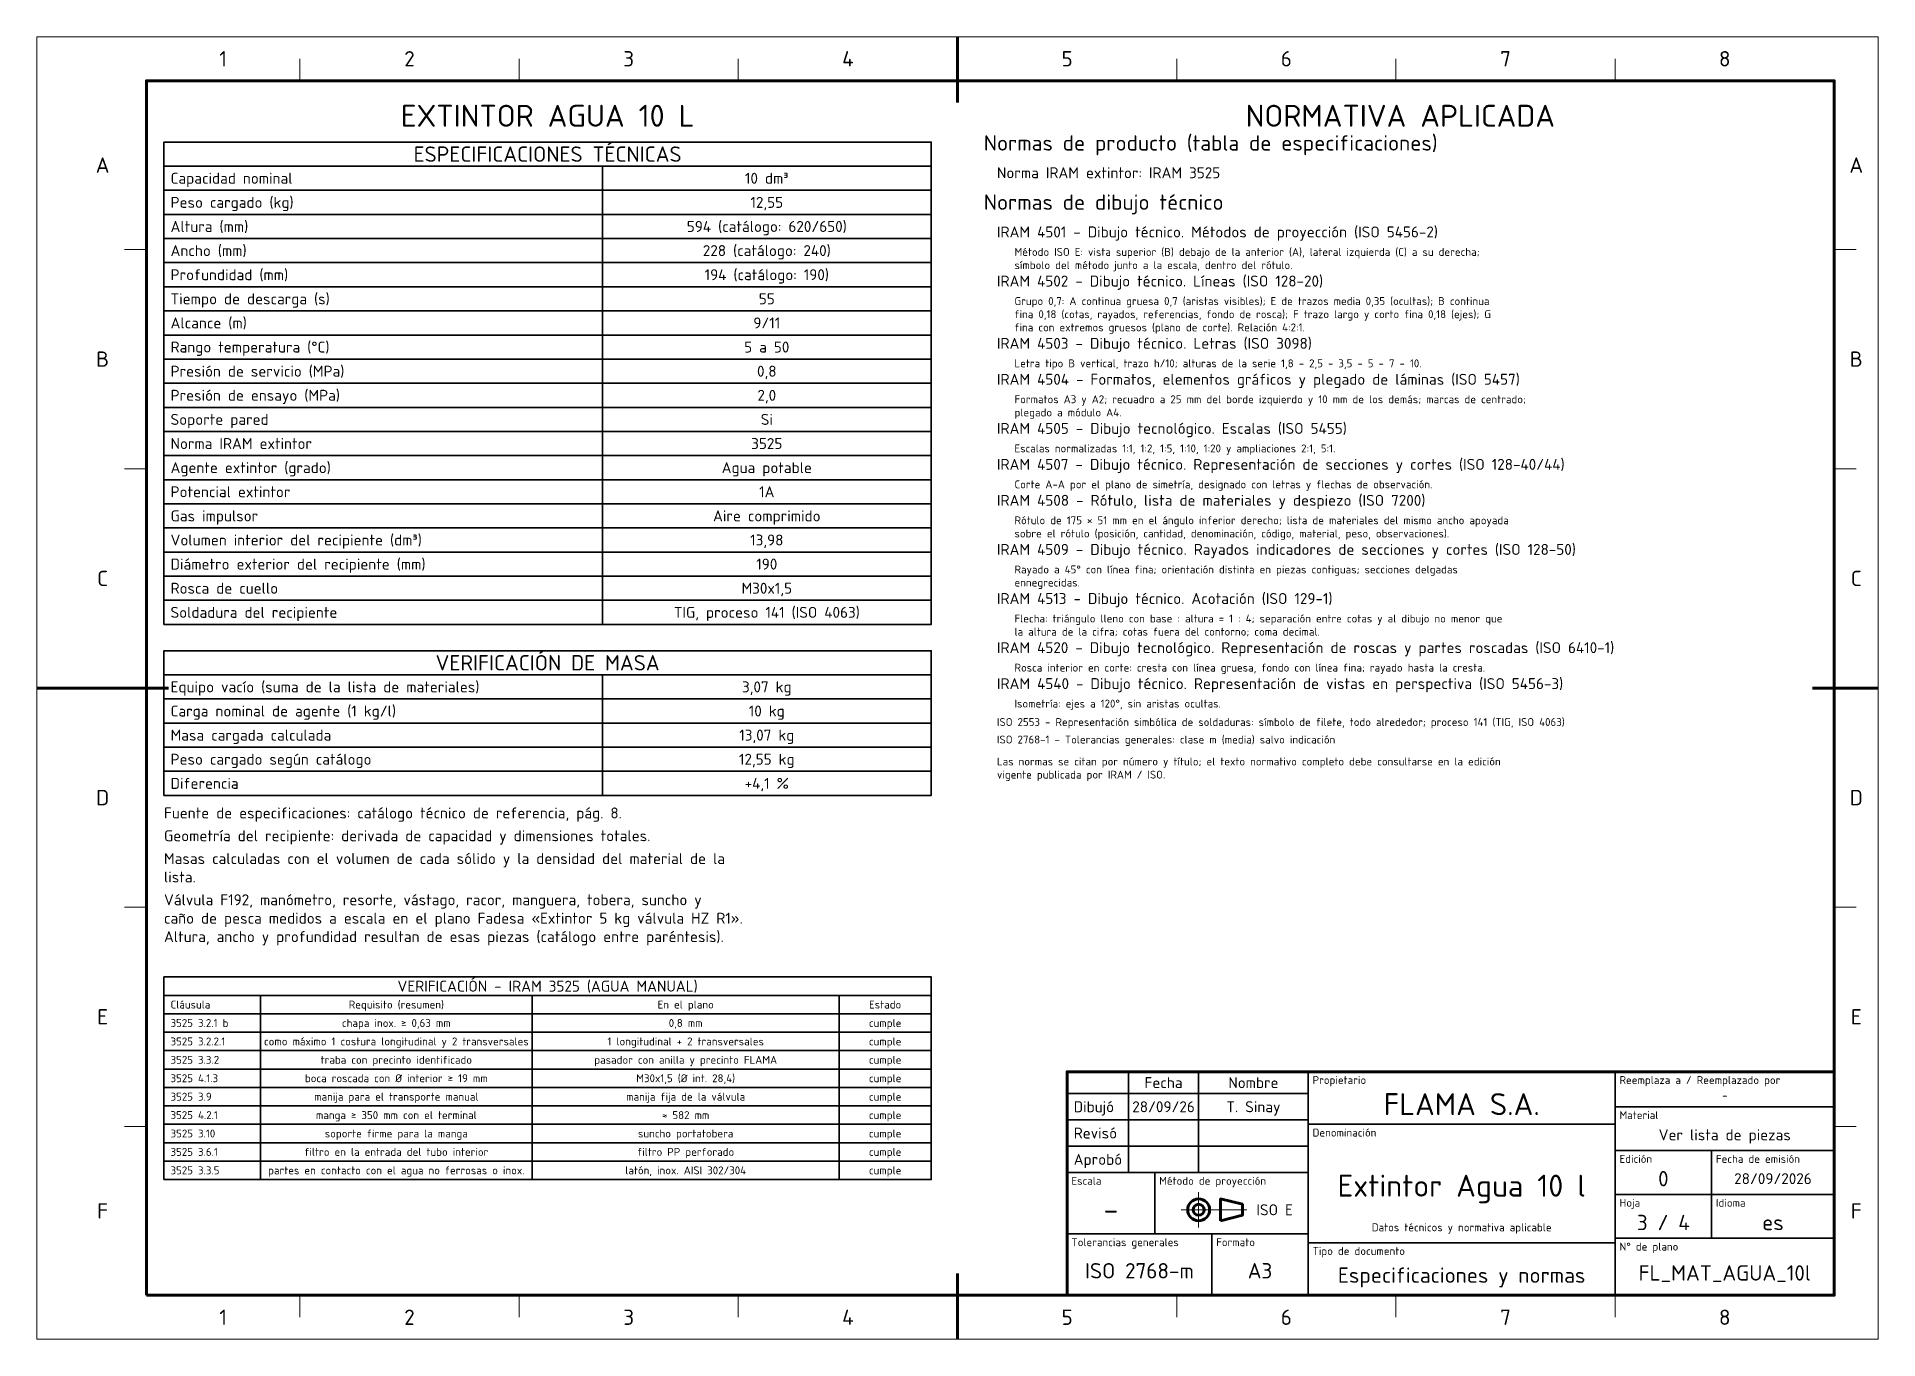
# Paper-space layout 'Hoja3_Especificaciones' of a CAD drawing. Header units: millimetres. Extents: x 0 to 420, y 0 to 297.
# The model-space entities are those that its viewports show. They can reach past a viewport. Long polylines and large blocks are cut down to what shows.
import ezdxf
from ezdxf.enums import TextEntityAlignment as Align

# ---------------------------------------------------------------- set-up
doc = ezdxf.new("R2010")
doc.units = ezdxf.units.MM
doc.linetypes.add('IRAM-F-TRAZO-PUNTO', pattern=[20, 15, -2, 1, -2])
for name, color, linetype, lineweight in [('01-VISIBLE', 7, 'CONTINUOUS', 70), ('03-EJE', 1, 'IRAM-F-TRAZO-PUNTO', 18), ('06-TEXTO', 7, 'CONTINUOUS', 25), ('07-RECUADRO', 7, 'CONTINUOUS', 70), ('08-FINA', 5, 'CONTINUOUS', 18), ('10-ROTULO', 7, 'CONTINUOUS', 35), ('11-TEXTO-ROTULO', 7, 'CONTINUOUS', 25)]:
    doc.layers.add(name, color=color, linetype=linetype, lineweight=lineweight)
doc.styles.add('ISO3098', font='isocpeur.ttf')

msp = doc.modelspace()

# ---------------------------------------------------------------- linework, layer by layer
at = {"layer": '01-VISIBLE'}
msp.add_lwpolyline([(1404, 27), (1409, 28.25), (1409, 30.75), (1404, 32)], close=True, dxfattribs=at)
for radius in [2.5, 1.25]:
    msp.add_circle((1399, 29.5), radius, dxfattribs=at)
at = {"layer": '03-EJE'}
for p, q in [((1395, 29.5), (1410.5, 29.5)), ((1399, 25.5), (1399, 33.5))]:
    msp.add_line(p, q, dxfattribs=at)
at = {"layer": '07-RECUADRO'}
for p, q in [((1344, 297), (1344, 282)), ((1134, 148.5), (1164, 148.5)), ((1554, 148.5), (1539, 148.5)), ((1344, 0), (1344, 15))]:
    msp.add_line(p, q, dxfattribs=at)
for points in [[(1159, 10), (1544, 10), (1544, 287), (1159, 287)], [(1369, 10), (1544, 10), (1544, 61), (1369, 61)]]:
    msp.add_lwpolyline(points, close=True, dxfattribs=at)
at = {"layer": '08-FINA'}
for p, q in [((1194, 287), (1194, 292)), ((1244, 287), (1244, 292)), ((1294, 287), (1294, 292)), ((1394, 287), (1394, 292)), ((1444, 287), (1444, 292)), ((1494, 287), (1494, 292)), ((1159, 248.5), (1154, 248.5)), ((1544, 248.5), (1549, 248.5)), ((1159, 198.5), (1154, 198.5)), ((1544, 198.5), (1549, 198.5)), ((1159, 98.5), (1154, 98.5)), ((1544, 98.5), (1549, 98.5)), ((1159, 48.5), (1154, 48.5)), ((1544, 48.5), (1549, 48.5)), ((1194, 10), (1194, 5)), ((1244, 10), (1244, 5)), ((1294, 10), (1294, 5)), ((1394, 10), (1394, 5)), ((1444, 10), (1444, 5)), ((1494, 10), (1494, 5))]:
    msp.add_line(p, q, dxfattribs=at)
msp.add_lwpolyline([(1134, 0), (1554, 0), (1554, 297), (1134, 297)], close=True, dxfattribs=at)
at = {"layer": '10-ROTULO'}
for points in [[(1163, 267.5), (1338, 267.5), (1338, 273), (1163, 273)], [(1163, 262), (1263, 262), (1263, 267.5), (1163, 267.5)], [(1263, 262), (1338, 262), (1338, 267.5), (1263, 267.5)], [(1163, 256.5), (1263, 256.5), (1263, 262), (1163, 262)], [(1263, 256.5), (1338, 256.5), (1338, 262), (1263, 262)], [(1163, 251), (1263, 251), (1263, 256.5), (1163, 256.5)], [(1263, 251), (1338, 251), (1338, 256.5), (1263, 256.5)], [(1163, 245.5), (1263, 245.5), (1263, 251), (1163, 251)], [(1263, 245.5), (1338, 245.5), (1338, 251), (1263, 251)], [(1163, 240), (1263, 240), (1263, 245.5), (1163, 245.5)], [(1263, 240), (1338, 240), (1338, 245.5), (1263, 245.5)], [(1163, 234.5), (1263, 234.5), (1263, 240), (1163, 240)], [(1263, 234.5), (1338, 234.5), (1338, 240), (1263, 240)], [(1163, 229), (1263, 229), (1263, 234.5), (1163, 234.5)], [(1263, 229), (1338, 229), (1338, 234.5), (1263, 234.5)], [(1163, 223.5), (1263, 223.5), (1263, 229), (1163, 229)], [(1263, 223.5), (1338, 223.5), (1338, 229), (1263, 229)], [(1163, 218), (1263, 218), (1263, 223.5), (1163, 223.5)], [(1263, 218), (1338, 218), (1338, 223.5), (1263, 223.5)], [(1163, 212.5), (1263, 212.5), (1263, 218), (1163, 218)], [(1263, 212.5), (1338, 212.5), (1338, 218), (1263, 218)], [(1163, 207), (1263, 207), (1263, 212.5), (1163, 212.5)], [(1263, 207), (1338, 207), (1338, 212.5), (1263, 212.5)], [(1163, 201.5), (1263, 201.5), (1263, 207), (1163, 207)], [(1263, 201.5), (1338, 201.5), (1338, 207), (1263, 207)], [(1163, 196), (1263, 196), (1263, 201.5), (1163, 201.5)], [(1263, 196), (1338, 196), (1338, 201.5), (1263, 201.5)], [(1163, 190.5), (1263, 190.5), (1263, 196), (1163, 196)], [(1263, 190.5), (1338, 190.5), (1338, 196), (1263, 196)], [(1163, 185), (1263, 185), (1263, 190.5), (1163, 190.5)], [(1263, 185), (1338, 185), (1338, 190.5), (1263, 190.5)], [(1163, 179.5), (1263, 179.5), (1263, 185), (1163, 185)], [(1263, 179.5), (1338, 179.5), (1338, 185), (1263, 185)], [(1163, 174), (1263, 174), (1263, 179.5), (1163, 179.5)], [(1263, 174), (1338, 174), (1338, 179.5), (1263, 179.5)], [(1163, 168.5), (1263, 168.5), (1263, 174), (1163, 174)], [(1263, 168.5), (1338, 168.5), (1338, 174), (1263, 174)], [(1163, 163), (1263, 163), (1263, 168.5), (1163, 168.5)], [(1263, 163), (1338, 163), (1338, 168.5), (1263, 168.5)], [(1163, 151.5), (1338, 151.5), (1338, 157), (1163, 157)], [(1163, 146), (1263, 146), (1263, 151.5), (1163, 151.5)], [(1263, 146), (1338, 146), (1338, 151.5), (1263, 151.5)], [(1163, 140.5), (1263, 140.5), (1263, 146), (1163, 146)], [(1263, 140.5), (1338, 140.5), (1338, 146), (1263, 146)], [(1163, 135), (1263, 135), (1263, 140.5), (1163, 140.5)], [(1263, 135), (1338, 135), (1338, 140.5), (1263, 140.5)], [(1163, 129.5), (1263, 129.5), (1263, 135), (1163, 135)], [(1263, 129.5), (1338, 129.5), (1338, 135), (1263, 135)], [(1163, 124), (1263, 124), (1263, 129.5), (1163, 129.5)], [(1263, 124), (1338, 124), (1338, 129.5), (1263, 129.5)], [(1163, 78.4), (1338, 78.4), (1338, 82.6), (1163, 82.6)], [(1163, 74.2), (1185, 74.2), (1185, 78.4), (1163, 78.4)], [(1185, 74.2), (1247, 74.2), (1247, 78.4), (1185, 78.4)], [(1247, 74.2), (1317, 74.2), (1317, 78.4), (1247, 78.4)], [(1317, 74.2), (1338, 74.2), (1338, 78.4), (1317, 78.4)], [(1163, 70), (1185, 70), (1185, 74.2), (1163, 74.2)], [(1185, 70), (1247, 70), (1247, 74.2), (1185, 74.2)], [(1247, 70), (1317, 70), (1317, 74.2), (1247, 74.2)], [(1317, 70), (1338, 70), (1338, 74.2), (1317, 74.2)], [(1163, 65.8), (1185, 65.8), (1185, 70), (1163, 70)], [(1185, 65.8), (1247, 65.8), (1247, 70), (1185, 70)], [(1247, 65.8), (1317, 65.8), (1317, 70), (1247, 70)], [(1317, 65.8), (1338, 65.8), (1338, 70), (1317, 70)], [(1163, 61.6), (1185, 61.6), (1185, 65.8), (1163, 65.8)], [(1185, 61.6), (1247, 61.6), (1247, 65.8), (1185, 65.8)], [(1247, 61.6), (1317, 61.6), (1317, 65.8), (1247, 65.8)], [(1317, 61.6), (1338, 61.6), (1338, 65.8), (1317, 65.8)], [(1163, 57.4), (1185, 57.4), (1185, 61.6), (1163, 61.6)], [(1185, 57.4), (1247, 57.4), (1247, 61.6), (1185, 61.6)], [(1247, 57.4), (1317, 57.4), (1317, 61.6), (1247, 61.6)], [(1317, 57.4), (1338, 57.4), (1338, 61.6), (1317, 61.6)], [(1369, 56), (1383, 56), (1383, 61), (1369, 61)], [(1383, 56), (1399, 56), (1399, 61), (1383, 61)], [(1399, 56), (1424, 56), (1424, 61), (1399, 61)], [(1424, 49), (1494, 49), (1494, 61), (1424, 61)], [(1494, 53), (1544, 53), (1544, 61), (1494, 61)], [(1163, 53.2), (1185, 53.2), (1185, 57.4), (1163, 57.4)], [(1185, 53.2), (1247, 53.2), (1247, 57.4), (1185, 57.4)], [(1247, 53.2), (1317, 53.2), (1317, 57.4), (1247, 57.4)], [(1317, 53.2), (1338, 53.2), (1338, 57.4), (1317, 57.4)], [(1369, 50), (1383, 50), (1383, 56), (1369, 56)], [(1383, 50), (1399, 50), (1399, 56), (1383, 56)], [(1399, 50), (1424, 50), (1424, 56), (1399, 56)], [(1163, 49), (1185, 49), (1185, 53.2), (1163, 53.2)], [(1185, 49), (1247, 49), (1247, 53.2), (1185, 53.2)], [(1247, 49), (1317, 49), (1317, 53.2), (1247, 53.2)], [(1317, 49), (1338, 49), (1338, 53.2), (1317, 53.2)], [(1494, 43), (1544, 43), (1544, 53), (1494, 53)], [(1163, 44.8), (1185, 44.8), (1185, 49), (1163, 49)], [(1185, 44.8), (1247, 44.8), (1247, 49), (1185, 49)], [(1247, 44.8), (1317, 44.8), (1317, 49), (1247, 49)], [(1317, 44.8), (1338, 44.8), (1338, 49), (1317, 49)], [(1369, 44), (1383, 44), (1383, 50), (1369, 50)], [(1383, 44), (1399, 44), (1399, 50), (1383, 50)], [(1399, 44), (1424, 44), (1424, 50), (1399, 50)], [(1424, 22), (1494, 22), (1494, 49), (1424, 49)], [(1163, 40.6), (1185, 40.6), (1185, 44.8), (1163, 44.8)], [(1185, 40.6), (1247, 40.6), (1247, 44.8), (1185, 44.8)], [(1247, 40.6), (1317, 40.6), (1317, 44.8), (1247, 44.8)], [(1317, 40.6), (1338, 40.6), (1338, 44.8), (1317, 44.8)], [(1369, 38), (1383, 38), (1383, 44), (1369, 44)], [(1383, 38), (1399, 38), (1399, 44), (1383, 44)], [(1399, 38), (1424, 38), (1424, 44), (1399, 44)], [(1494, 33), (1516, 33), (1516, 43), (1494, 43)], [(1516, 33), (1544, 33), (1544, 43), (1516, 43)], [(1163, 36.4), (1185, 36.4), (1185, 40.6), (1163, 40.6)], [(1185, 36.4), (1247, 36.4), (1247, 40.6), (1185, 40.6)], [(1247, 36.4), (1317, 36.4), (1317, 40.6), (1247, 40.6)], [(1317, 36.4), (1338, 36.4), (1338, 40.6), (1317, 40.6)], [(1369, 24), (1389, 24), (1389, 38), (1369, 38)], [(1389, 24), (1424, 24), (1424, 38), (1389, 38)], [(1494, 23), (1516, 23), (1516, 33), (1494, 33)], [(1516, 23), (1544, 23), (1544, 33), (1516, 33)], [(1369, 10), (1402, 10), (1402, 24), (1369, 24)], [(1402, 10), (1424, 10), (1424, 24), (1402, 24)], [(1424, 10), (1494, 10), (1494, 22), (1424, 22)], [(1494, 10), (1544, 10), (1544, 23), (1494, 23)]]:
    msp.add_lwpolyline(points, close=True, dxfattribs=at)

# ---------------------------------------------------------------- texts
at = {"layer": '06-TEXTO', "style": 'ISO3098'}
for s, height, p in [('1', 3.5, (1176.5, 292)), ('2', 3.5, (1219, 292)), ('3', 3.5, (1269, 292)), ('4', 3.5, (1319, 292)), ('5', 3.5, (1369, 292)), ('6', 3.5, (1419, 292)), ('7', 3.5, (1469, 292)), ('8', 3.5, (1519, 292)), ('EXTINTOR AGUA 10 L', 5, (1250.5, 279)), ('NORMATIVA APLICADA', 5, (1445, 279)), ('ESPECIFICACIONES TÉCNICAS', 3.5, (1250.5, 270.25)), ('A', 3.5, (1149, 267.75)), ('A', 3.5, (1549, 267.75)), ('10 dm³', 2.5, (1300.5, 264.75)), ('12,55', 2.5, (1300.5, 259.25)), ('594 (catálogo: 620/650)', 2.5, (1300.5, 253.75)), ('228 (catálogo: 240)', 2.5, (1300.5, 248.25)), ('194 (catálogo: 190)', 2.5, (1300.5, 242.75)), ('55', 2.5, (1300.5, 237.25)), ('9/11', 2.5, (1300.5, 231.75)), ('5 a 50', 2.5, (1300.5, 226.25)), ('B', 3.5, (1149, 223.5)), ('B', 3.5, (1549, 223.5)), ('0,8', 2.5, (1300.5, 220.75)), ('2,0', 2.5, (1300.5, 215.25)), ('Si', 2.5, (1300.5, 209.75)), ('3525', 2.5, (1300.5, 204.25)), ('Agua potable', 2.5, (1300.5, 198.75)), ('1A', 2.5, (1300.5, 193.25)), ('Aire comprimido', 2.5, (1300.5, 187.75)), ('13,98', 2.5, (1300.5, 182.25)), ('190', 2.5, (1300.5, 176.75)), ('C', 3.5, (1149, 173.5)), ('M30x1,5', 2.5, (1300.5, 171.25)), ('C', 3.5, (1549, 173.5)), ('TIG, proceso 141 (ISO 4063)', 2.5, (1300.5, 165.75)), ('VERIFICACIÓN DE MASA', 3.5, (1250.5, 154.25)), ('3,07 kg', 2.5, (1300.5, 148.75)), ('10 kg', 2.5, (1300.5, 143.25)), ('13,07 kg', 2.5, (1300.5, 137.75)), ('12,55 kg', 2.5, (1300.5, 132.25)), ('+4,1 %', 2.5, (1300.5, 126.75)), ('D', 3.5, (1149, 123.5)), ('D', 3.5, (1549, 123.5)), ('VERIFICACIÓN - IRAM 3525 (AGUA MANUAL)', 2.5, (1250.5, 80.5)), ('Requisito (resumen)', 1.8, (1216, 76.3)), ('En el plano', 1.8, (1282, 76.3)), ('Estado', 1.8, (1327.5, 76.3)), ('E', 3.5, (1149, 73.5)), ('chapa inox. ≥ 0,63 mm', 1.8, (1216, 72.1)), ('0,8 mm', 1.8, (1282, 72.1)), ('cumple', 1.8, (1327.5, 72.1)), ('E', 3.5, (1549, 73.5)), ('como máximo 1 costura longitudinal y 2 transversales', 1.8, (1216, 67.9)), ('1 longitudinal + 2 transversales', 1.8, (1282, 67.9)), ('cumple', 1.8, (1327.5, 67.9)), ('traba con precinto identificado', 1.8, (1216, 63.7)), ('pasador con anilla y precinto FLAMA', 1.8, (1282, 63.7)), ('cumple', 1.8, (1327.5, 63.7)), ('boca roscada con Ø interior ≥ 19 mm', 1.8, (1216, 59.5)), ('M30x1,5 (Ø int. 28,4)', 1.8, (1282, 59.5)), ('cumple', 1.8, (1327.5, 59.5)), ('manija para el transporte manual', 1.8, (1216, 55.3)), ('manija fija de la válvula', 1.8, (1282, 55.3)), ('cumple', 1.8, (1327.5, 55.3)), ('manga ≥ 350 mm con el terminal', 1.8, (1216, 51.1)), ('≈ 582 mm', 1.8, (1282, 51.1)), ('cumple', 1.8, (1327.5, 51.1)), ('soporte firme para la manga', 1.8, (1216, 46.9)), ('suncho portatobera', 1.8, (1282, 46.9)), ('cumple', 1.8, (1327.5, 46.9)), ('filtro en la entrada del tubo interior', 1.8, (1216, 42.7)), ('filtro PP perforado', 1.8, (1282, 42.7)), ('cumple', 1.8, (1327.5, 42.7)), ('partes en contacto con el agua no ferrosas o inox.', 1.8, (1216, 38.5)), ('latón, inox. AISI 302/304', 1.8, (1282, 38.5)), ('cumple', 1.8, (1327.5, 38.5)), ('F', 3.5, (1149, 29.25)), ('F', 3.5, (1549, 29.25)), ('1', 3.5, (1176.5, 5)), ('2', 3.5, (1219, 5)), ('3', 3.5, (1269, 5)), ('4', 3.5, (1319, 5)), ('5', 3.5, (1369, 5)), ('6', 3.5, (1419, 5)), ('7', 3.5, (1469, 5)), ('8', 3.5, (1519, 5))]:
    msp.add_text(s, height=height, dxfattribs=at).set_placement(p, align=Align.MIDDLE_CENTER)
for s, height, p in [('Normas de producto (tabla de especificaciones)', 3.5, (1350, 270)), ('Norma IRAM extintor: IRAM 3525', 2.5, (1353, 264)), ('Normas de dibujo técnico', 3.5, (1350, 256.5)), ('IRAM 4501 - Dibujo técnico. Métodos de proyección (ISO 5456-2)', 2.5, (1353, 250.5)), ('Método ISO E: vista superior (B) debajo de la anterior (A), lateral izquierda (C) a su derecha;', 1.8, (1357, 246.5)), ('símbolo del método junto a la escala, dentro del rótulo.', 1.8, (1357, 243.5)), ('IRAM 4502 - Dibujo técnico. Líneas (ISO 128-20)', 2.5, (1353, 239.3)), ('Grupo 0,7: A continua gruesa 0,7 (aristas visibles); E de trazos media 0,35 (ocultas); B continua', 1.8, (1357, 235.3)), ('fina 0,18 (cotas, rayados, referencias, fondo de rosca); F trazo largo y corto fina 0,18 (ejes); G', 1.8, (1357, 232.3)), ('fina con extremos gruesos (plano de corte). Relación 4:2:1.', 1.8, (1357, 229.3)), ('IRAM 4503 - Dibujo técnico. Letras (ISO 3098)', 2.5, (1353, 225.1)), ('Letra tipo B vertical, trazo h/10; alturas de la serie 1,8 - 2,5 - 3,5 - 5 - 7 - 10.', 1.8, (1357, 221.1)), ('IRAM 4504 - Formatos, elementos gráficos y plegado de láminas (ISO 5457)', 2.5, (1353, 216.9)), ('Formatos A3 y A2; recuadro a 25 mm del borde izquierdo y 10 mm de los demás; marcas de centrado;', 1.8, (1357, 212.9)), ('plegado a módulo A4.', 1.8, (1357, 209.9)), ('IRAM 4505 - Dibujo tecnológico. Escalas (ISO 5455)', 2.5, (1353, 205.7)), ('Escalas normalizadas 1:1, 1:2, 1:5, 1:10, 1:20 y ampliaciones 2:1, 5:1.', 1.8, (1357, 201.7)), ('IRAM 4507 - Dibujo técnico. Representación de secciones y cortes (ISO 128-40/44)', 2.5, (1353, 197.5)), ('Corte A-A por el plano de simetría, designado con letras y flechas de observación.', 1.8, (1357, 193.5)), ('IRAM 4508 - Rótulo, lista de materiales y despiezo (ISO 7200)', 2.5, (1353, 189.3)), ('sobre el rótulo (posición, cantidad, denominación, código, material, peso, observaciones).', 1.8, (1357, 182.3)), ('Rótulo de 175 × 51 mm en el ángulo inferior derecho; lista de materiales del mismo ancho apoyada', 1.8, (1357, 185.3)), ('IRAM 4509 - Dibujo técnico. Rayados indicadores de secciones y cortes (ISO 128-50)', 2.5, (1353, 178.1)), ('Rayado a 45° con línea fina; orientación distinta en piezas contiguas; secciones delgadas', 1.8, (1357, 174.1)), ('ennegrecidas.', 1.8, (1357, 171.1)), ('IRAM 4513 - Dibujo técnico. Acotación (ISO 129-1)', 2.5, (1353, 166.9)), ('Flecha: triángulo lleno con base : altura = 1 : 4; separación entre cotas y al dibujo no menor que', 1.8, (1357, 162.9)), ('la altura de la cifra; cotas fuera del contorno; coma decimal.', 1.8, (1357, 159.9)), ('IRAM 4520 - Dibujo tecnológico. Representación de roscas y partes roscadas (ISO 6410-1)', 2.5, (1353, 155.7)), ('Rosca interior en corte: cresta con línea gruesa, fondo con línea fina; rayado hasta la cresta.', 1.8, (1357, 151.7)), ('IRAM 4540 - Dibujo técnico. Representación de vistas en perspectiva (ISO 5456-3)', 2.5, (1353, 147.5)), ('Isometría: ejes a 120°, sin aristas ocultas.', 1.8, (1357, 143.5)), ('ISO 2553 - Representación simbólica de soldaduras: símbolo de filete, todo alrededor; proceso 141 (TIG, ISO 4063)', 1.8, (1353, 139.3)), ('ISO 2768-1 - Tolerancias generales: clase m (media) salvo indicación', 1.8, (1353, 135.3)), ('Las normas se citan por número y título; el texto normativo completo debe consultarse en la edición', 1.8, (1353, 130.3)), ('vigente publicada por IRAM / ISO.', 1.8, (1353, 127.3)), ('Fuente de especificaciones: catálogo técnico de referencia, pág. 8.', 2.5, (1163, 118)), ('Geometría del recipiente: derivada de capacidad y dimensiones totales.', 2.5, (1163, 112.8)), ('Masas calculadas con el volumen de cada sólido y la densidad del material de la', 2.5, (1163, 107.6)), ('lista.', 2.5, (1163, 103.4)), ('Válvula F192, manómetro, resorte, vástago, racor, manguera, tobera, suncho y', 2.5, (1163, 98.2)), ('caño de pesca medidos a escala en el plano Fadesa «Extintor 5 kg válvula HZ R1».', 2.5, (1163, 94)), ('Altura, ancho y profundidad resultan de esas piezas (catálogo entre paréntesis).', 2.5, (1163, 89.8))]:
    msp.add_text(s, height=height, dxfattribs=at).set_placement(p, align=Align.BOTTOM_LEFT)
for s, height, p in [('Capacidad nominal', 2.5, (1164.5, 264.75)), ('Peso cargado (kg)', 2.5, (1164.5, 259.25)), ('Altura (mm)', 2.5, (1164.5, 253.75)), ('Ancho (mm)', 2.5, (1164.5, 248.25)), ('Profundidad (mm)', 2.5, (1164.5, 242.75)), ('Tiempo de descarga (s)', 2.5, (1164.5, 237.25)), ('Alcance (m)', 2.5, (1164.5, 231.75)), ('Rango temperatura (°C)', 2.5, (1164.5, 226.25)), ('Presión de servicio (MPa)', 2.5, (1164.5, 220.75)), ('Presión de ensayo (MPa)', 2.5, (1164.5, 215.25)), ('Soporte pared', 2.5, (1164.5, 209.75)), ('Norma IRAM extintor', 2.5, (1164.5, 204.25)), ('Agente extintor (grado)', 2.5, (1164.5, 198.75)), ('Potencial extintor', 2.5, (1164.5, 193.25)), ('Gas impulsor', 2.5, (1164.5, 187.75)), ('Volumen interior del recipiente (dm³)', 2.5, (1164.5, 182.25)), ('Diámetro exterior del recipiente (mm)', 2.5, (1164.5, 176.75)), ('Rosca de cuello', 2.5, (1164.5, 171.25)), ('Soldadura del recipiente', 2.5, (1164.5, 165.75)), ('Equipo vacío (suma de la lista de materiales)', 2.5, (1164.5, 148.75)), ('Carga nominal de agente (1 kg/l)', 2.5, (1164.5, 143.25)), ('Masa cargada calculada', 2.5, (1164.5, 137.75)), ('Peso cargado según catálogo', 2.5, (1164.5, 132.25)), ('Diferencia', 2.5, (1164.5, 126.75)), ('Cláusula', 1.8, (1164.5, 76.3)), ('3525 3.2.1 b', 1.8, (1164.5, 72.1)), ('3525 3.2.2.1', 1.8, (1164.5, 67.9)), ('3525 3.3.2', 1.8, (1164.5, 63.7)), ('3525 4.1.3', 1.8, (1164.5, 59.5)), ('3525 3.9', 1.8, (1164.5, 55.3)), ('3525 4.2.1', 1.8, (1164.5, 51.1)), ('3525 3.10', 1.8, (1164.5, 46.9)), ('3525 3.6.1', 1.8, (1164.5, 42.7)), ('3525 3.3.5', 1.8, (1164.5, 38.5))]:
    msp.add_text(s, height=height, dxfattribs=at).set_placement(p, align=Align.MIDDLE_LEFT)
at = {"layer": '11-TEXTO-ROTULO', "style": 'ISO3098'}
for s, height, p in [('Fecha', 2.5, (1391, 58.5)), ('Nombre', 2.5, (1411.5, 58.5)), ('FLAMA S.A.', 5, (1459, 53.6)), ('-', 1.8, (1519, 55.6)), ('28/09/26', 2.5, (1391, 53)), ('T. Sinay', 2.5, (1411.5, 53)), ('Ver lista de piezas', 2.5, (1519, 46.6)), ('0', 3.5, (1505, 36.6)), ('28/09/2026', 2.5, (1530, 36.6)), ('Extintor Agua 10 l', 5, (1459, 35)), ('-', 5, (1379, 29.6)), ('Datos técnicos y normativa aplicable', 1.8, (1459, 25.5)), ('3 / 4', 3.5, (1505, 26.6)), ('es', 3.5, (1530, 26.6)), ('ISO 2768-m', 3.5, (1385.5, 15.6)), ('A3', 3.5, (1413, 15.6)), ('FL_MAT_AGUA_10l', 3.5, (1519, 15.1)), ('Especificaciones y normas', 3.5, (1459, 14.6))]:
    msp.add_text(s, height=height, dxfattribs=at).set_placement(p, align=Align.MIDDLE_CENTER)
for s, p in [('Propietario', (1425, 60)), ('Reemplaza a / Reemplazado por', (1495, 60)), ('Material', (1495, 52)), ('Denominación', (1425, 48)), ('Edición', (1495, 42)), ('Fecha de emisión', (1517, 42)), ('Escala', (1370, 37)), ('Método de proyección', (1390, 37)), ('Hoja', (1495, 32)), ('Idioma', (1517, 32)), ('Tolerancias generales', (1370, 23)), ('Formato', (1403, 23)), ('Tipo de documento', (1425, 21)), ('N° de plano', (1495, 22))]:
    msp.add_text(s, height=1.8, dxfattribs=at).set_placement(p, align=Align.TOP_LEFT)
for s, p in [('Dibujó', (1370.5, 53)), ('Revisó', (1370.5, 47)), ('Aprobó', (1370.5, 41))]:
    msp.add_text(s, height=2.5, dxfattribs=at).set_placement(p, align=Align.MIDDLE_LEFT)
msp.add_text('ISO E', height=2.5, dxfattribs=at).set_placement((1420.5, 29.5), align=Align.MIDDLE_RIGHT)

psp = doc.layouts.new('Hoja3_Especificaciones')

# ---------------------------------------------------------------- viewports
at = {"layer": 'VIEWPORTS'}
psp.add_viewport(center=(210, 148.5), size=(420, 297), view_center_point=(1344, 148.5), view_height=297, dxfattribs=at)

doc.saveas('drawing.dxf')
